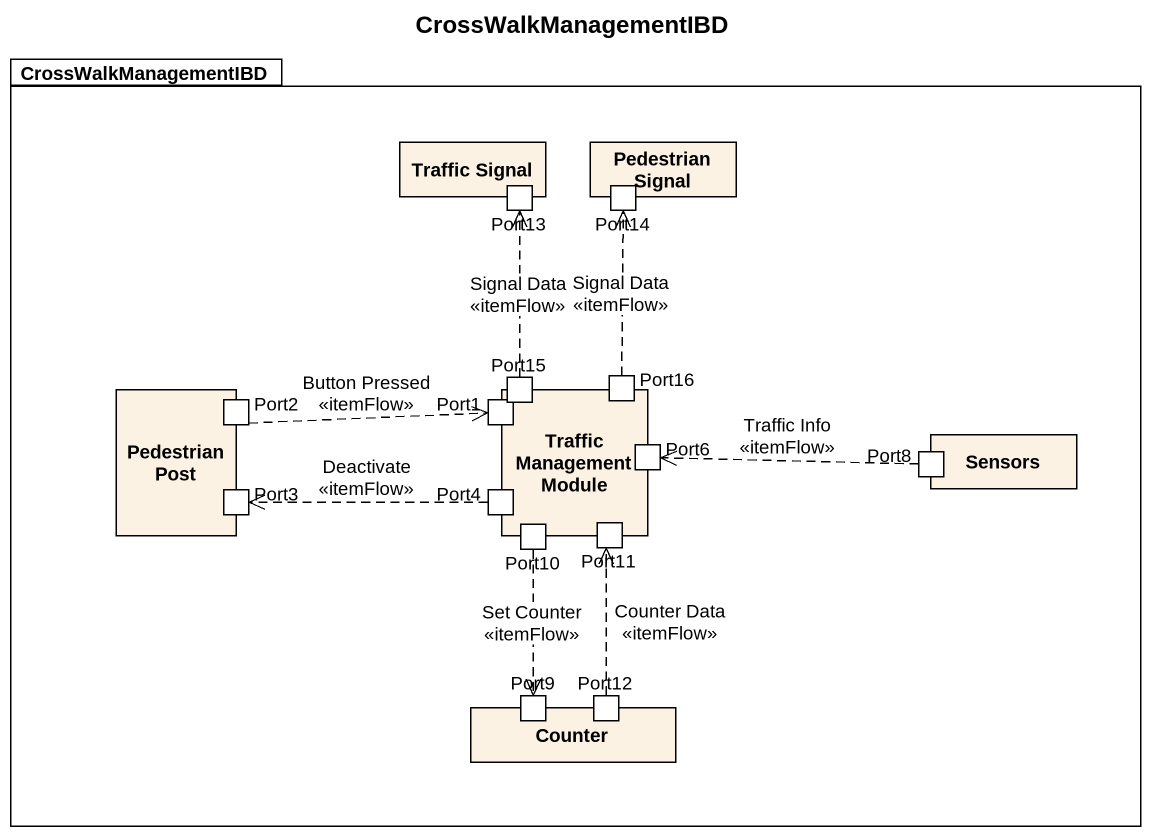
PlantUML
@startuml
title CrossWalkManagementIBD
package CrossWalkManagementIBD {
  rectangle "Traffic Signal" as Traffic_Signal {
    port Port13
  }
  rectangle "Pedestrian Signal" as Pedestrian_Signal {
    port Port14
  }
  rectangle "Pedestrian Post" as Pedestrian_Post {
    port Port2
    port Port3
  }
  rectangle "Traffic Management Module" as Traffic_Management_Module {
    port Port15
    port Port16
    port Port1
    port Port6
    port Port4
    port Port10
    port Port11
  }
  rectangle Sensors {
    port Port8
  }
  rectangle Counter {
    port Port9
    port Port12
  }
}
Port15 .up.> Port13 : Signal Data\n<<itemFlow>>
Port16 .up.> Port14 : Signal Data\n<<itemFlow>>
Port2 .right.> Port1 : Button Pressed\n<<itemFlow>>
Port8 .left.> Port6 : Traffic Info\n<<itemFlow>>
Port4 .left.> Port3 : Deactivate\n<<itemFlow>>
Port10 ..> Port9 : Set Counter\n<<itemFlow>>
Port12 .up.> Port11 : Counter Data\n<<itemFlow>>
@enduml
